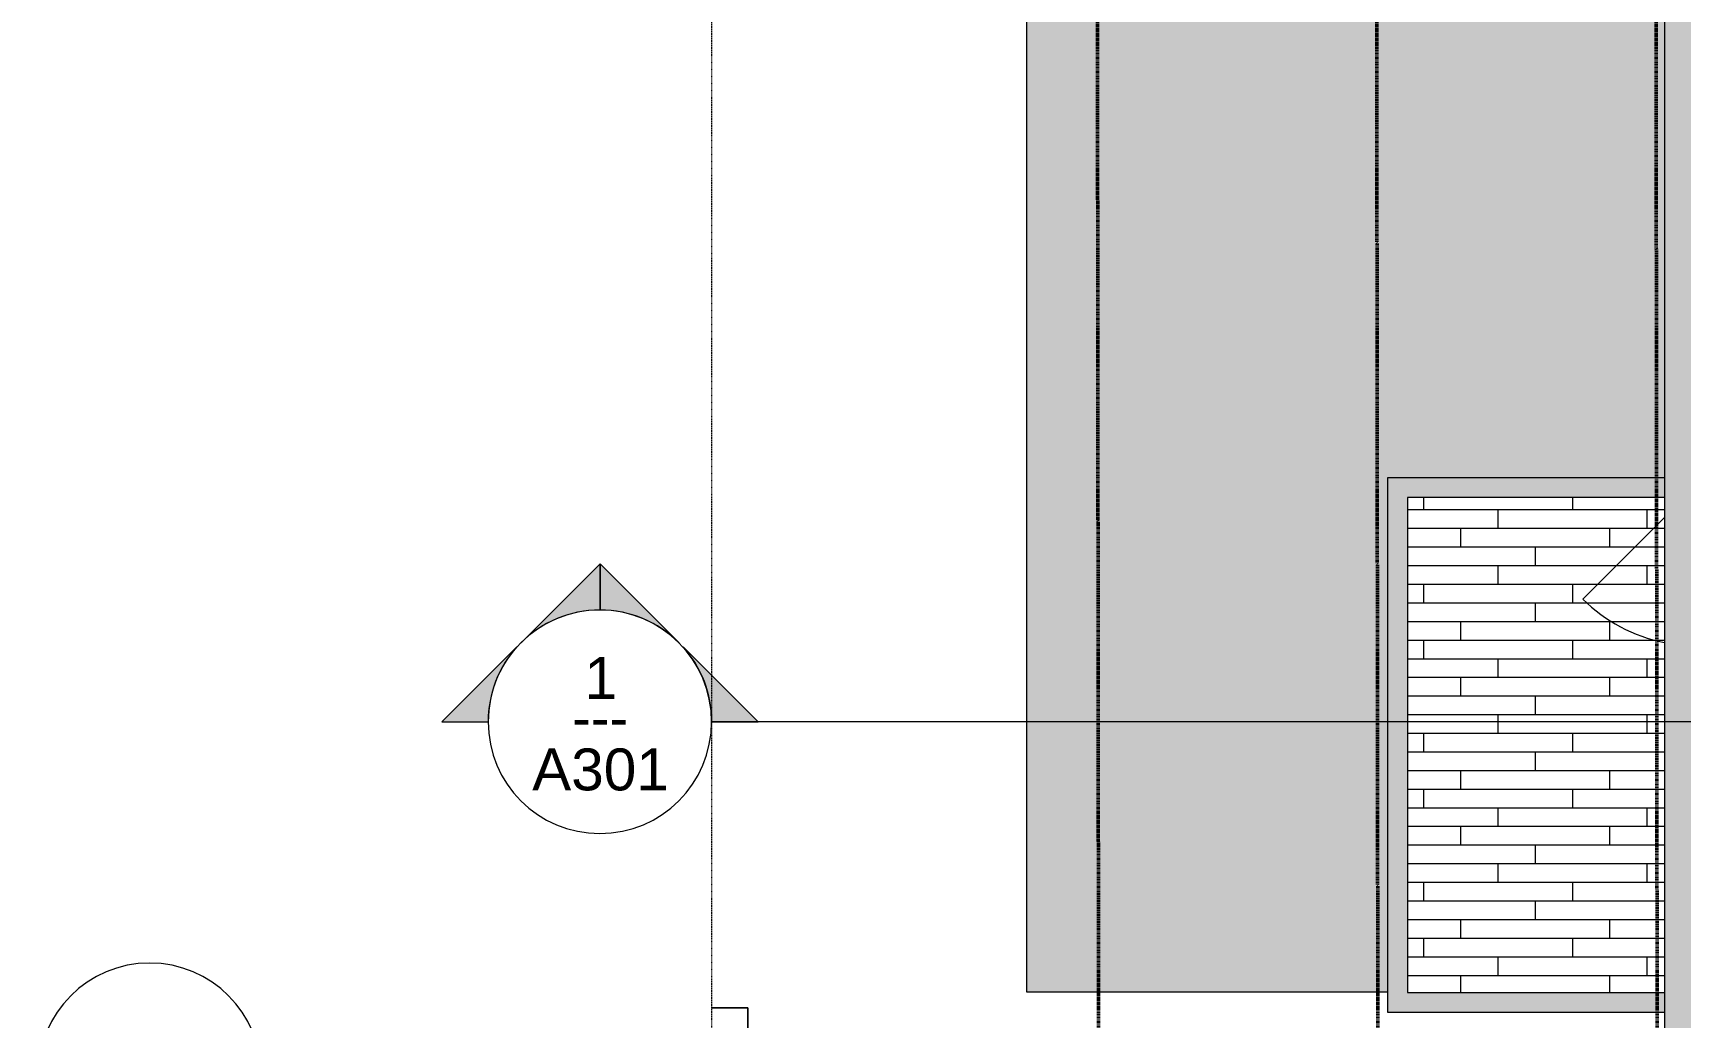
# Model space of a CAD drawing. Header units: inches. Extents: x -4250 to -935, y 9756 to 12395.
# Drawn here: x -4217.8 to -3863.9, y 11547.6 to 11758.9 of the extents above; entities that cross this region are included whole.
import ezdxf

# ---------------------------------------------------------------- set-up
doc = ezdxf.new("R2010")
doc.units = ezdxf.units.IN
doc.header["$MEASUREMENT"] = 0
doc.linetypes.add('Aligning Line 1_8_', pattern=[0.25, 0.125, -0.125])
doc.linetypes.add('Double Dash 3_8_', pattern=[1, 0.375, -0.125, 0.125, -0.125, 0.125, -0.125])
for name, color, linetype, lineweight in [('0-1', 7, 'Continuous', 5), ('A-FLOR-3', 192, 'Continuous', 5), ('A-FLOR-PATT-1', 8, 'Continuous', 9), ('A-GLAZ-1', 151, 'Continuous', 9), ('A-WALL-1', 113, 'Continuous', 5), ('A-WALL-2', 113, 'Continuous', 9), ('C-PROP-LINE', 91, 'Double Dash 3_8_', 50), ('C-TOPO', 7, 'Continuous', 9), ('G-ANNO-SYMB-1', 147, 'Aligning Line 1_8_', 9), ('G-ANNO-SYMB-2', 111, 'Continuous', 9), ('S-GRID-IDEN', 1, 'Continuous', 9)]:
    doc.layers.add(name, color=color, linetype=linetype, lineweight=lineweight)
doc.styles.add('Arial', font='arial.ttf', dxfattribs={"height": 9})
doc.styles.add('Century Gothic_1', font='ufonts.com_century-gothic.ttf', dxfattribs={"height": 9})

# ---------------------------------------------------------------- blocks, each defined once
blk = doc.blocks.new('CTR  - Topography_rvt-1-FLOOR PLAN - ROOF')
at = {"layer": 'C-TOPO'}
for p, q in [((-4004.25, 11748.18), (-4004.25, 11776.81)), ((-4004.25, 11571.67), (-4004.25, 11748.18)), ((-4004.25, 11552.9), (-4004.25, 11571.67)), ((-3998.55, 11552.9), (-4004.25, 11552.9)), ((-3991.66, 11552.9), (-3998.55, 11552.9)), ((-3965.48, 11552.9), (-3991.66, 11552.9)), ((-3957.99, 11552.9), (-3965.48, 11552.9)), ((-3926.72, 11552.9), (-3957.99, 11552.9)), ((-4064.23, 11549.59), (-4071.97, 11549.59)), ((-4071.97, 11549.59), (-4064.23, 11549.59)), ((-4064.23, 11535.94), (-4064.23, 11549.59)), ((-4064.23, 11549.59), (-4064.23, 11535.94))]:
    blk.add_line(p, q, dxfattribs=at)
blk = doc.blocks.new('CTR - 1st Phase -Stairs _ Elevators_rvt-1-FLOOR PLAN - ROOF')
at = {"layer": 'G-ANNO-SYMB-1'}
blk.add_line((-4071.96, 9756.49), (-4071.96, 12280.07), dxfattribs=at)
blk = doc.blocks.new('Basic Wall _ EXT - FIBER CEMENT - SMALL - ___-2145935-FLOOR PLAN - ROOF')
at = {"layer": 'A-WALL-2'}
blk.add_hatch(color=256, dxfattribs=at).paths.add_polyline_path([(-3867.29, 9973.63), (-3851.85, 9989.12), (-3851.85, 12109.71), (-3867.29, 12125.15), (-3867.29, 9983.22)], flags=0)
blk.add_line((-3867.29, 12125.15), (-3867.29, 9973.63), dxfattribs=at)
blk = doc.blocks.new('_THE_ WINDOW _ DOOR - Window - 3rd Floor-2480463-FLOOR PLAN - ROOF')
at = {"layer": 'A-GLAZ-1'}
blk.add_line((-7.05, 28.5), (10.45, 11), dxfattribs=at)
blk.add_arc((17.01, 4.44), 34.03, 135, 168.8527, dxfattribs=at)
blk = doc.blocks.new('Family - ___-1878357-FLOOR PLAN - ROOF')
at = {"layer": 'C-PROP-LINE'}
for p, q in [((-3989.61, 12268.69), (-3987.01, 9767.34)), ((-3929.52, 12184.69), (-3927.1, 9853.17)), ((-3869.45, 12124.69), (-3867.12, 9890.98))]:
    blk.add_line(p, q, dxfattribs=at)
blk = doc.blocks.new('Grid - Grid Head - Circle-50561-FLOOR PLAN - ROOF')
at = {"layer": 'S-GRID-IDEN'}
for start, end in [(360, 180), (180, 360)]:
    blk.add_arc((0, 0), 0.25, start, end, dxfattribs=at)
blk = doc.blocks.new('Section - Section Head - Filled-22785-FLOOR PLAN - ROOF')
at = {"layer": 'G-ANNO-SYMB-2'}
h = blk.add_hatch(color=256, dxfattribs=at)
edge = h.paths.add_edge_path(flags=0)
edge.add_line((-0.4268, 0.1768), (-0.25, 0.3536))
edge.add_line((-0.25, 0.3536), (-0.25, 0.25))
edge.add_arc((-0.25, 0), 0.25, 90, 135)
h = blk.add_hatch(color=256, dxfattribs=at)
edge = h.paths.add_edge_path(flags=0)
edge.add_arc((-0.25, 0), 0.25, 45, 90)
edge.add_line((-0.25, 0.25), (-0.25, 0.3536))
edge.add_line((-0.25, 0.3536), (-0.0732, 0.1768))
h = blk.add_hatch(color=256, dxfattribs=at)
edge = h.paths.add_edge_path(flags=0)
edge.add_arc((-0.25, 0), 0.2503, 137.9216, 180)
edge.add_line((-0.5003, 0), (-0.6036, 0))
edge.add_line((-0.6036, 0), (-0.4358, 0.1678))
h = blk.add_hatch(color=256, dxfattribs=at)
edge = h.paths.add_edge_path(flags=0)
edge.add_line((-0.0642, 0.1678), (0.1036, 0))
edge.add_line((0.1036, 0), (0.0003, 0))
edge.add_arc((-0.25, 0), 0.2503, 0, 42.0784)
for p, q in [((-0.25, 0.3536), (-0.4268, 0.1768)), ((-0.25, 0.25), (-0.25, 0.3536)), ((-0.0732, 0.1768), (-0.25, 0.3536)), ((-0.25, 0.3536), (-0.25, 0.25)), ((-0.4358, 0.1678), (-0.6036, 0)), ((0.1036, 0), (-0.0642, 0.1678)), ((-0.6036, 0), (-0.5003, 0)), ((0.0003, 0), (0.1036, 0))]:
    blk.add_line(p, q, dxfattribs=at)
for centre, radius, start, end in [((-0.2503, 0), 0.25, 360, 180), ((-0.25, 0), 0.25, 90, 135), ((-0.25, 0), 0.25, 45, 90), ((-0.25, 0), 0.2503, 137.9216, 180), ((-0.25, 0), 0.2503, 0, 42.0784), ((-0.2503, 0), 0.25, 180, 360)]:
    blk.add_arc(centre, radius, start, end, dxfattribs=at)

msp = doc.modelspace()

# ---------------------------------------------------------------- hatches: boundary and pattern name
at = {"layer": 'A-FLOR-3'}
msp.add_hatch(color=256, dxfattribs=at).paths.add_polyline_path([(-3998.55, 11552.9), (-3926.72, 11552.9), (-3926.72, 11663.41), (-3867.29, 11663.41), (-3867.29, 11830.99), (-4004.25, 11830.99), (-4004.23, 11552.9)], flags=0)
at = {"layer": 'A-FLOR-PATT-1'}
h = msp.add_hatch(dxfattribs=at)
h.set_pattern_fill('FP_5', color=256, style=0, pattern_type=2)
h.set_pattern_definition([(180, (16792.932, 12324.537), (-5e-16, -4), []), (270, (16792.932, 12324.537), (8, -8), [4, -28]), (270, (16776.932, 12320.537), (8, -8), [4, -28])])
h.paths.add_polyline_path([(-3922.47, 11552.84), (-3867.29, 11552.84), (-3867.29, 11659.16), (-3922.47, 11659.16), (-3922.47, 11552.9)], flags=0)
at = {"layer": 'A-WALL-1'}
for points in [[(-3867.29, 11659.16), (-3867.29, 11663.41), (-3926.72, 11663.41), (-3926.72, 11659.16), (-3870.86, 11659.16)], [(-3925.97, 11552.84), (-3922.47, 11552.84), (-3922.47, 11659.16), (-3926.72, 11659.16), (-3926.72, 11552.84)], [(-3926.72, 11548.59), (-3867.29, 11548.59), (-3867.29, 11552.84), (-3926.72, 11552.84)]]:
    msp.add_hatch(color=256, dxfattribs=at).paths.add_polyline_path(points, flags=0)

# ---------------------------------------------------------------- linework, layer by layer
at = {"layer": 'A-WALL-2'}
for p, q in [((-3926.72, 11548.59), (-3926.72, 11663.41)), ((-3926.72, 11663.41), (-3867.29, 11663.41)), ((-3922.47, 11659.16), (-3922.47, 11552.84)), ((-3867.29, 11659.16), (-3922.47, 11659.16)), ((-3922.47, 11552.84), (-3867.29, 11552.84)), ((-3867.29, 11548.59), (-3926.72, 11548.59))]:
    msp.add_line(p, q, dxfattribs=at)
at = {"layer": 'G-ANNO-SYMB-2'}
msp.add_line((-1830.95, 11610.99), (-4071.96, 11610.99), dxfattribs=at)

# ---------------------------------------------------------------- block references
at = {"layer": '0-1'}
for name in ['CTR - 1st Phase -Stairs _ Elevators_rvt-1-FLOOR PLAN - ROOF', 'CTR  - Topography_rvt-1-FLOOR PLAN - ROOF']:
    msp.add_blockref(name, (0, 0), dxfattribs=at)
at = {"layer": 'A-GLAZ-1', "rotation": 89.99999999999991}
msp.add_blockref('_THE_ WINDOW _ DOOR - Window - 3rd Floor-2480463-FLOOR PLAN - ROOF', (-3856.29, 11644.4), dxfattribs=at)
at = {"layer": 'A-WALL-2'}
msp.add_blockref('Basic Wall _ EXT - FIBER CEMENT - SMALL - ___-2145935-FLOOR PLAN - ROOF', (0, 0), dxfattribs=at)
at = {"layer": 'C-PROP-LINE'}
msp.add_blockref('Family - ___-1878357-FLOOR PLAN - ROOF', (0, 0), dxfattribs=at)
at = {"layer": 'G-ANNO-SYMB-2', "xscale": 95.99999999999994, "yscale": 95.99999999999994, "zscale": 95.99999999999994}
msp.add_blockref('Section - Section Head - Filled-22785-FLOOR PLAN - ROOF', (-4071.96, 11610.99), dxfattribs=at)
at = {"layer": 'S-GRID-IDEN', "xscale": 95.99999999999994, "yscale": 95.99999999999994, "zscale": 95.99999999999994, "rotation": 89.99999999999987}
msp.add_blockref('Grid - Grid Head - Circle-50561-FLOOR PLAN - ROOF', (-4192.71, 11535.19), dxfattribs=at)

# ---------------------------------------------------------------- texts
at = {"layer": 'G-ANNO-SYMB-2', "char_height": 9, "attachment_point": 1}
for s, insert, width, style in [('1', (-4099.29, 11624.9), 8.484, 'Arial'), ('---', (-4101.94, 11616.39), 15.453, 'Century Gothic_1'), ('A301', (-4110.53, 11605.26), 35.754, 'Arial')]:
    msp.add_mtext(s, dxfattribs=dict(at, insert=insert, width=width, style=style))

doc.saveas('drawing.dxf')
